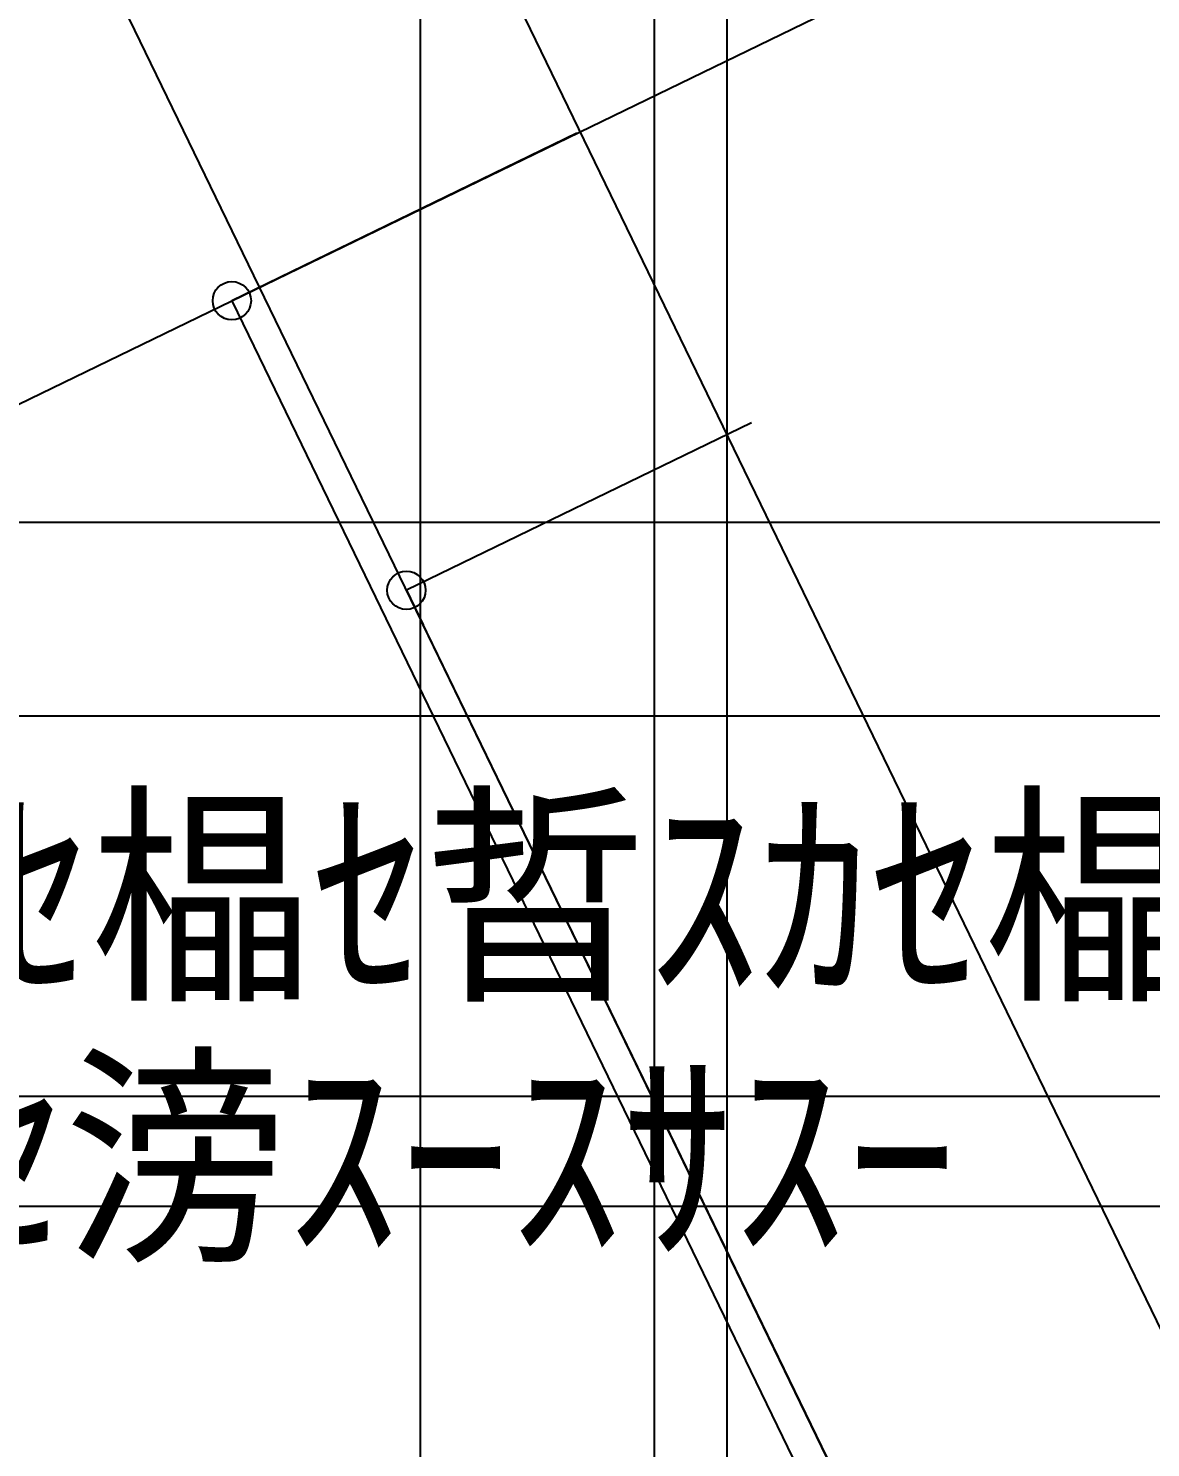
# Model space of a CAD drawing. Header units: metres. Extents: x 10908 to 27249, y 7268 to 22901.
# Drawn here: x 15669 to 16401, y 12930 to 13855 of the extents above; entities that cross this region are included whole.
import ezdxf

# ---------------------------------------------------------------- set-up
doc = ezdxf.new("R2010")
doc.units = ezdxf.units.M

msp = doc.modelspace()

# ---------------------------------------------------------------- linework, layer by layer
at = {"layer": '繝繝ｼ繧ｿ 001_1F'}
for p, q in [((15924.7, 7962.5), (15924.7, 21845)), ((15875.65, 14103.05), (16748.4, 12303.57)), ((16026.72, 13786.31), (15801.78, 13677.21)), ((16026.72, 13786.31), (16026.72, 13786.31)), ((15801.78, 13677.21), (15812.69, 13654.72)), ((15812.69, 13654.72), (16881.83, 11450.31))]:
    msp.add_line(p, q, dxfattribs=at)
msp.add_circle((15801.78, 13677.21), 12.5, dxfattribs=at)
at = {"layer": '繝繝ｼ繧ｿ 001_2F'}
for p, q in [((15924.7, 9922.05), (15924.7, 21845)), ((16124.7, 9922.05), (16124.7, 21845)), ((15166.56, 13369.14), (17907.03, 14698.27)), ((16026.71, 13786.32), (15801.77, 13677.22)), ((16026.71, 13786.32), (16026.71, 13786.32)), ((15801.77, 13677.22), (15812.68, 13654.73)), ((15812.68, 13654.73), (16881.82, 11450.31))]:
    msp.add_line(p, q, dxfattribs=at)
msp.add_circle((15801.77, 13677.22), 12.5, dxfattribs=at)
at = {"layer": '蟒ｺ蜈ｷ(驥大ｱ樒ｪ)_1F'}
msp.add_line((15701.57, 13929.74), (16417.24, 12454.13), dxfattribs=at)
at = {"layer": '蟒ｺ蜈ｷ(驥大ｱ樒ｪ)_2F'}
for p, q in [((16140.54, 13597.54), (15915.6, 13488.44)), ((16140.54, 13597.54), (16140.54, 13597.54)), ((15915.6, 13488.44), (15926.51, 13465.95)), ((15915.6, 13488.44), (15915.6, 13488.44)), ((16443.63, 12399.73), (15926.51, 13465.95))]:
    msp.add_line(p, q, dxfattribs=at)
msp.add_circle((15915.6, 13488.44), 12.5, dxfattribs=at)
at = {"layer": '騾壹ｊ闃ｯ_1F'}
for p, q in [((15924.73, 9325.01), (15924.73, 22205.01)), ((16077.47, 10010), (16077.47, 22205.01)), ((13801.7, 13532.77), (24358.08, 13532.77)), ((13801.7, 13406.68), (24358.08, 13406.68)), ((13801.7, 13158.75), (24358.08, 13158.75)), ((13801.7, 13087.05), (24358.08, 13087.05))]:
    msp.add_line(p, q, dxfattribs=at)
at = {"layer": '騾壹ｊ闃ｯ_2F'}
for p, q in [((15924.73, 9325.01), (15924.73, 22205.01)), ((16077.47, 10010), (16077.47, 22205.01)), ((13801.7, 13532.77), (24358.08, 13532.77)), ((13801.7, 13406.68), (24358.08, 13406.68)), ((13801.7, 13158.75), (24358.08, 13158.75)), ((13801.7, 13087.05), (24358.08, 13087.05))]:
    msp.add_line(p, q, dxfattribs=at)
at = {"layer": '騾壹ｊ闃ｯ_R'}
for p, q in [((15924.73, 9325.01), (15924.73, 22205.01)), ((16077.47, 10010), (16077.47, 22205.01)), ((13801.7, 13532.77), (24358.08, 13532.77)), ((13801.7, 13406.68), (24358.08, 13406.68)), ((13801.7, 13158.75), (24358.08, 13158.75)), ((13801.7, 13087.05), (24358.08, 13087.05))]:
    msp.add_line(p, q, dxfattribs=at)

# ---------------------------------------------------------------- texts
at = {"layer": '繝繝ｼ繧ｿ 001_1F'}
for s, p in [('竭･ 1690ｽ1370', (14636.62, 13742.96)), ('蠑暮＆縺遯', (14818.69, 13402.96)), ('Low-Eｽ､ｽｱｾ呻ｽｺｾ橸ｾ晢ｽｶｾ橸ｽｽ', (14600.21, 13232.96)), ('讓ｹ閼ゑｽｽｾ搾ｾ滂ｽｰｽｻｽｰ', (14745.86, 13062.96))]:
    msp.add_text(s, height=112, dxfattribs=at).set_placement(p)

doc.saveas('drawing.dxf')
